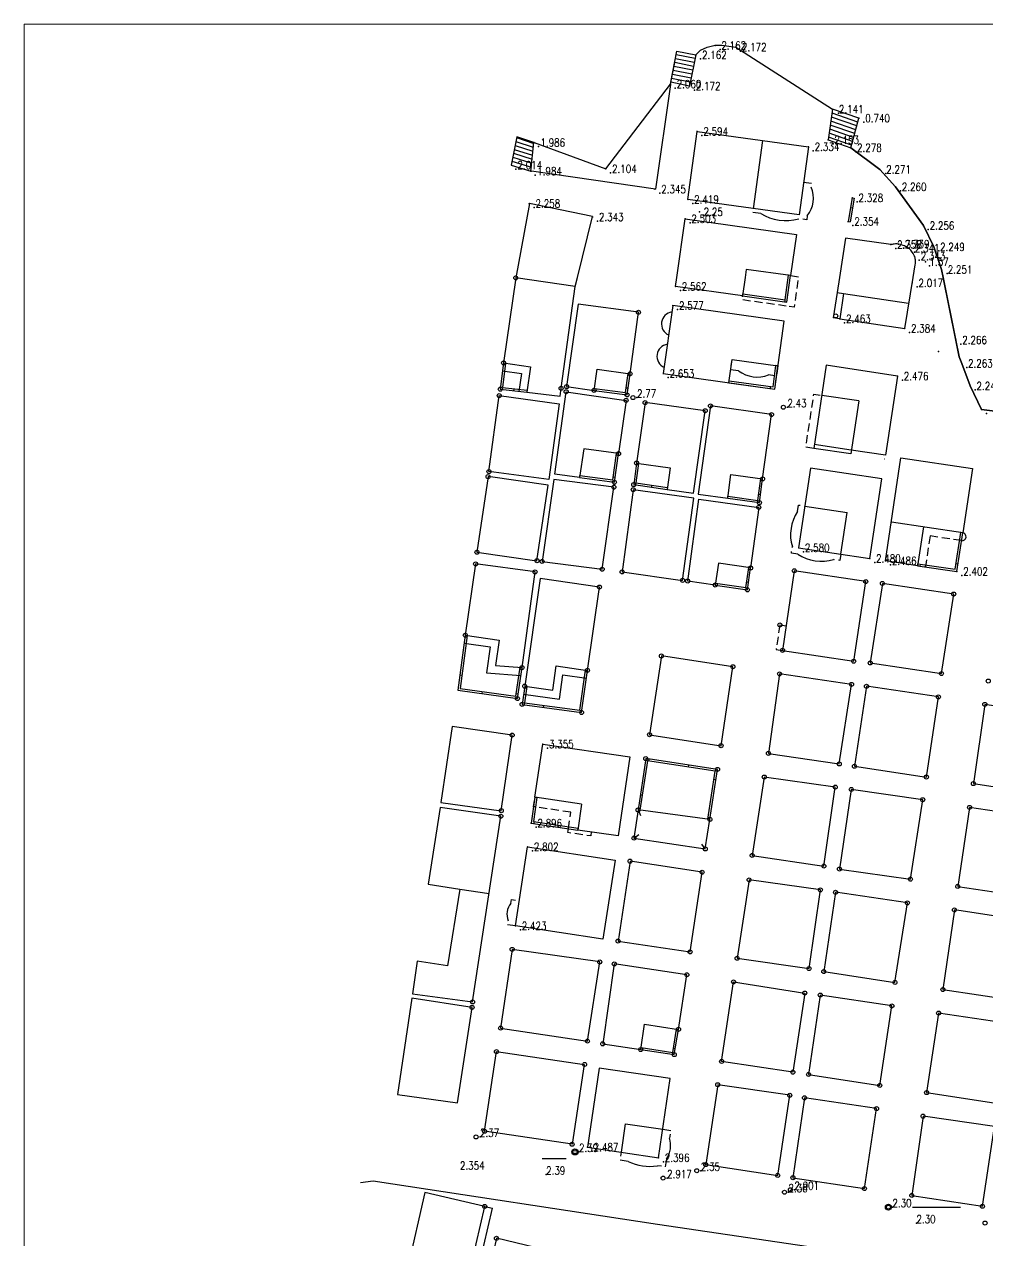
# Model space of a CAD drawing. Extents: x 500036 to 1001740, y 2543128 to 5086681.
# Drawn here: x 500612.9 to 500733.3, y 2544479.6 to 2544631.7 of the extents above; entities that cross this region are included whole.
import ezdxf
from ezdxf.enums import TextEntityAlignment as Align

# ---------------------------------------------------------------- set-up
doc = ezdxf.new("R2010")
doc.units = 0
doc.header["$LTSCALE"] = 0.5
doc.linetypes.add('2-1', pattern=[6, 2, -1, 2, -1])
doc.linetypes.add('X5', pattern=[3, 2, -1])
doc.layers.get('0').update_dxf_attribs({"linetype": 'CONTINUOUS', "lineweight": 5})
doc.layers.add('地形图', color=8, linetype='CONTINUOUS')
doc.styles.add('_HZTXT', font='txt.shx', dxfattribs={"width": 0.8, "bigfont": 'HZTXT.shx'})
doc.styles.add('HZ', font='romans.shx', dxfattribs={"width": 0.8, "bigfont": 'hztxt.shx'})
doc.styles.get("Standard").update_dxf_attribs({"font": 'simplex1.shx', "width": 0.7, "bigfont": 'hztxt.shx'})
doc.linetypes.add('10422', pattern='A,2,[150,AAA.SHX,S=1,R=0,X=0,Y=1],2,[177,AAA.SHX,S=1,R=0,X=0,Y=0.8],1e-09', length=4)
doc.linetypes.add('1161', pattern='A,0,[149,AAA.SHX,S=0.15,R=0,X=0,Y=0],-1.6', length=1.6)
doc.linetypes.add('444', pattern='A,4.5,[145,AAA.SHX,S=1,R=0,X=0,Y=1],4.5,-0.5,[146,AAA.SHX,S=1,R=0,X=0,Y=0],-0.5', length=10)
doc.linetypes.add('X0', pattern='A,0.1,[".",_HZTXT,S=0.1,R=0,X=0,Y=-0.05],0.2,["|",Standard,S=-0.1,R=0,X=0,Y=0],0.1', length=0.4)

# ---------------------------------------------------------------- blocks, each defined once
blk = doc.blocks.new('gc170')
at = {"linetype": 'Continuous'}
blk.add_circle((0, 0), 0.5, dxfattribs=at)
blk = doc.blocks.new('A501')
for radius in [0.00075, 0.000014]:
    blk.add_circle((0, 0), radius)
blk = doc.blocks.new('GC200')
at = {"linetype": 'Continuous', "const_width": 0.2, "flags": 128}
blk.add_lwpolyline([(-0.1, 0, 1), (0.1, 0, 1)], format="xyb", close=True, dxfattribs=at)

msp = doc.modelspace()

# ---------------------------------------------------------------- linework, layer by layer
msp.add_lwpolyline([(500612.923, 2544631.656), (500974.652, 2544631.656), (500974.652, 2544158.863), (500612.923, 2544158.863)], close=True)
at = {"layer": '地形图', "linetype": 'Continuous'}
for p, q in [((500693.725, 2544624.415), (500694.5, 2544628.294)), ((500693.725, 2544624.415), (500694.5, 2544628.294)), ((500696.756, 2544627.378), (500694.411, 2544627.847)), ((500696.756, 2544627.378), (500694.411, 2544627.847)), ((500696.845, 2544627.825), (500696.07, 2544623.946)), ((500696.845, 2544627.825), (500696.07, 2544623.946)), ((500696.462, 2544625.907), (500694.117, 2544626.376)), ((500696.462, 2544625.907), (500694.117, 2544626.376)), ((500696.56, 2544626.398), (500694.215, 2544626.866)), ((500696.56, 2544626.398), (500694.215, 2544626.866)), ((500696.658, 2544626.888), (500694.313, 2544627.356)), ((500696.658, 2544626.888), (500694.313, 2544627.356)), ((500696.168, 2544624.436), (500693.823, 2544624.905)), ((500696.168, 2544624.436), (500693.823, 2544624.905)), ((500696.266, 2544624.927), (500693.921, 2544625.395)), ((500696.266, 2544624.927), (500693.921, 2544625.395)), ((500696.364, 2544625.417), (500694.019, 2544625.885)), ((500696.364, 2544625.417), (500694.019, 2544625.885)), ((500696.07, 2544623.946), (500693.725, 2544624.415)), ((500696.07, 2544623.946), (500693.725, 2544624.415)), ((500713.955, 2544621.033), (500713.396, 2544617.213)), ((500713.955, 2544621.033), (500713.396, 2544617.213)), ((500717.116, 2544619.438), (500713.882, 2544620.534)), ((500717.116, 2544619.438), (500713.882, 2544620.534)), ((500717.25, 2544619.92), (500713.955, 2544621.033)), ((500717.25, 2544619.92), (500713.955, 2544621.033)), ((500716.715, 2544617.993), (500713.663, 2544619.035)), ((500716.715, 2544617.993), (500713.663, 2544619.035)), ((500716.849, 2544618.475), (500713.736, 2544619.535)), ((500716.849, 2544618.475), (500713.736, 2544619.535)), ((500716.983, 2544618.956), (500713.809, 2544620.034)), ((500716.983, 2544618.956), (500713.809, 2544620.034)), ((500716.228, 2544616.235), (500717.25, 2544619.92)), ((500716.228, 2544616.235), (500717.25, 2544619.92)), ((500674.464, 2544617.588), (500673.781, 2544614.062)), ((500674.464, 2544617.588), (500673.781, 2544614.062)), ((500674.447, 2544617.498), (500676.591, 2544616.781)), ((500674.447, 2544617.498), (500676.591, 2544616.781)), ((500695.868, 2544609.767), (500697.014, 2544618.279)), ((500695.868, 2544609.767), (500697.014, 2544618.279)), ((500697.014, 2544618.279), (500710.929, 2544616.349)), ((500697.014, 2544618.279), (500710.929, 2544616.349)), ((500705.181, 2544617.123), (500704.035, 2544608.611)), ((500705.181, 2544617.123), (500704.035, 2544608.611)), ((500716.315, 2544616.547), (500713.443, 2544617.537)), ((500716.315, 2544616.547), (500713.443, 2544617.537)), ((500716.448, 2544617.029), (500713.516, 2544618.036)), ((500716.448, 2544617.029), (500713.516, 2544618.036)), ((500716.582, 2544617.511), (500713.59, 2544618.536)), ((500716.582, 2544617.511), (500713.59, 2544618.536)), ((500674.162, 2544616.025), (500676.445, 2544615.286)), ((500674.162, 2544616.025), (500676.445, 2544615.286)), ((500674.257, 2544616.516), (500676.494, 2544615.784)), ((500674.257, 2544616.516), (500676.494, 2544615.784)), ((500674.352, 2544617.007), (500676.543, 2544616.283)), ((500674.352, 2544617.007), (500676.543, 2544616.283)), ((500676.251, 2544613.294), (500676.6, 2544616.872)), ((500676.251, 2544613.294), (500676.6, 2544616.872)), ((500710.929, 2544616.349), (500709.783, 2544607.837)), ((500710.929, 2544616.349), (500709.783, 2544607.837)), ((500673.876, 2544614.553), (500676.3, 2544613.792)), ((500673.876, 2544614.553), (500676.3, 2544613.792)), ((500673.971, 2544615.044), (500676.348, 2544614.29)), ((500673.971, 2544615.044), (500676.348, 2544614.29)), ((500674.066, 2544615.535), (500676.397, 2544614.788)), ((500674.066, 2544615.535), (500676.397, 2544614.788)), ((500673.781, 2544614.062), (500676.251, 2544613.294)), ((500673.781, 2544614.062), (500676.251, 2544613.294)), ((500709.783, 2544607.837), (500695.868, 2544609.767)), ((500709.783, 2544607.837), (500695.868, 2544609.767)), ((500716.405, 2544609.965), (500716.651, 2544609.922)), ((500716.405, 2544609.965), (500716.651, 2544609.922)), ((500716.196, 2544608.78), (500716.442, 2544608.736)), ((500716.196, 2544608.78), (500716.442, 2544608.736)), ((500694.486, 2544600), (500695.518, 2544607.357)), ((500694.486, 2544600), (500695.518, 2544607.357)), ((500695.518, 2544607.357), (500709.422, 2544605.406)), ((500695.518, 2544607.357), (500709.422, 2544605.406)), ((500715.883, 2544607.002), (500716.129, 2544606.959)), ((500715.883, 2544607.002), (500716.129, 2544606.959)), ((500709.422, 2544605.406), (500708.699, 2544600.257)), ((500709.422, 2544605.406), (500708.699, 2544600.257)), ((500703.154, 2544601.035), (500703.008, 2544600)), ((500703.154, 2544601.035), (500703.008, 2544600)), ((500708.699, 2544600.257), (500703.154, 2544601.035)), ((500708.699, 2544600.257), (500703.154, 2544601.035)), ((500694.33, 2544598.89), (500694.486, 2544600)), ((500702.688, 2544597.717), (500694.33, 2544598.89)), ((500703.008, 2544600), (500702.688, 2544597.717)), ((500708.699, 2544600.257), (500708.452, 2544600.291)), ((500708.699, 2544600.257), (500708.452, 2544600.291)), ((500702.688, 2544597.717), (500702.723, 2544597.965)), ((500714.507, 2544598.136, 2.463), (500714.036, 2544594.981, 2.463)), ((500693.974, 2544596.499), (500692.793, 2544587.997)), ((500707.9, 2544594.565), (500693.974, 2544596.499)), ((500708.006, 2544596.971), (500708.041, 2544597.219)), ((500706.719, 2544586.063), (500707.9, 2544594.565)), ((500700.974, 2544586.861), (500701.38, 2544589.782)), ((500701.38, 2544589.782), (500707.125, 2544588.984)), ((500707.125, 2544588.984), (500706.878, 2544589.019)), ((500692.793, 2544587.997), (500706.719, 2544586.063)), ((500700.974, 2544586.861), (500701.009, 2544587.108)), ((500706.175, 2544586.138), (500706.209, 2544586.386)), ((500711.207, 2544576.179), (500709.708, 2544566.231)), ((500720.1, 2544574.839), (500711.207, 2544576.179)), ((500720.576, 2544564.592), (500722.497, 2544577.49)), ((500722.497, 2544577.49), (500731.419, 2544576.161)), ((500731.419, 2544576.161), (500730.221, 2544568.119)), ((500718.601, 2544564.891), (500720.1, 2544574.839)), ((500710.495, 2544571.452), (500715.778, 2544570.656)), ((500714.992, 2544565.435), (500715.778, 2544570.656)), ((500730.221, 2544568.119), (500721.299, 2544569.448)), ((500725.296, 2544568.853), (500724.572, 2544563.997)), ((500730.221, 2544568.119), (500729.974, 2544568.156)), ((500709.708, 2544566.231), (500718.601, 2544564.891)), ((500724.572, 2544563.997), (500720.576, 2544564.592)), ((500724.572, 2544563.997), (500724.609, 2544564.244)), ((500729.639, 2544564.207), (500729.391, 2544564.243)), ((500729.498, 2544563.263), (500729.491, 2544563.264)), ((500676.748, 2544535.061), (500677.718, 2544541.694)), ((500677.718, 2544541.694), (500688.602, 2544540.102)), ((500688.602, 2544540.102), (500687.157, 2544530.224)), ((500682.586, 2544534.207), (500676.748, 2544535.061)), ((500676.748, 2544535.061), (500676.995, 2544535.025)), ((500682.586, 2544534.207), (500682.111, 2544530.962)), ((500676.661, 2544531.759), (500676.697, 2544532.007)), ((500682.111, 2544530.962), (500682.147, 2544531.209)), ((500687.157, 2544530.224), (500682.111, 2544530.962)), ((500684.768, 2544501.208), (500683.304, 2544491.316)), ((500693.663, 2544499.892), (500684.768, 2544501.208)), ((500692.199, 2544490), (500693.663, 2544499.892)), ((500687.55, 2544490.688), (500688.078, 2544494.259)), ((500688.078, 2544494.259), (500692.727, 2544493.571)), ((500683.304, 2544491.316), (500692.248, 2544489.993)), ((500677.645, 2544489.895), (500680.645, 2544489.895)), ((500723.93, 2544483.83), (500729.93, 2544483.83))]:
    msp.add_line(p, q, dxfattribs=at)
at = {"layer": '地形图', "linetype": 'X0'}
msp.add_line((500715.318, 2544598.015, 2.463), (500714.847, 2544594.86, 2.463), dxfattribs=at)
at = {"layer": '地形图', "linetype": '2-1'}
for p, q in [((500672.83, 2544589.34), (500673.078, 2544589.309)), ((500674.103, 2544585.861), (500674.132, 2544586.11)), ((500684.14, 2544585.91), (500684.174, 2544586.158)), ((500688.385, 2544586.163), (500688.138, 2544586.198)), ((500689.46, 2544576.83), (500689.708, 2544576.796)), ((500682.336, 2544575.02), (500682.369, 2544575.268)), ((500686.776, 2544575.03), (500686.528, 2544575.065)), ((500691.343, 2544573.814), (500691.377, 2544574.061)), ((500700.838, 2544572.427), (500700.872, 2544572.675)), ((500704.937, 2544572.871), (500704.689, 2544572.905)), ((500699.28, 2544561.58), (500699.317, 2544561.827)), ((500703.444, 2544561.896), (500703.197, 2544561.932)), ((500668.04, 2544555.31), (500668.288, 2544555.276)), ((500667.369, 2544550.355), (500667.617, 2544550.322)), ((500683.296, 2544550.808), (500683.048, 2544550.843)), ((500675.47, 2544548.94), (500675.718, 2544548.905)), ((500670.147, 2544548.012), (500670.182, 2544548.259)), ((500674.639, 2544547.928), (500674.392, 2544547.964)), ((500677.823, 2544546.296), (500677.857, 2544546.544)), ((500682.599, 2544545.857), (500682.352, 2544545.892)), ((500690.998, 2544539.829), (500690.961, 2544539.581)), ((500695.942, 2544539.085), (500695.905, 2544538.838)), ((500699.37, 2544537.223), (500699.123, 2544537.261)), ((500689.912, 2544535.353), (500690.159, 2544535.316)), ((500698.62, 2544532.28), (500698.373, 2544532.318)), ((500689.97, 2544503.53), (500690.008, 2544503.777)), ((500694.292, 2544503.632), (500694.045, 2544503.672))]:
    msp.add_line(p, q, dxfattribs=at)
at = {"layer": '地形图'}
for p, q in [((500689.63, 2544533.47), (500689.957, 2544532.795)), ((500689.12, 2544529.95), (500689.723, 2544530.397)), ((500698.04, 2544528.59), (500697.597, 2544529.195))]:
    msp.add_line(p, q, dxfattribs=at)
at = {"layer": '地形图', "linetype": 'Continuous', "flags": 128}
for points, elevation in [([(500696.845, 2544627.825), (500696.07, 2544623.946), (500693.725, 2544624.415), (500694.5, 2544628.294)], 2.162), ([(500696.845, 2544627.825), (500696.07, 2544623.946), (500693.725, 2544624.415), (500694.5, 2544628.294)], 2.162), ([(500674.464, 2544617.588), (500673.781, 2544614.062), (500676.251, 2544613.294), (500676.6, 2544616.872)], 1.986), ([(500674.464, 2544617.588), (500673.781, 2544614.062), (500676.251, 2544613.294), (500676.6, 2544616.872)], 1.986)]:
    msp.add_lwpolyline(points, close=True, dxfattribs=dict(at, elevation=elevation))
at = {"layer": '地形图', "linetype": '10422', "flags": 128}
for points in [[(500696.845, 2544627.825), (500697.437, 2544628.428), (500698.289, 2544628.793), (500699.268, 2544629.058), (500700.115, 2544629.036), (500700.968, 2544628.914), (500701.837, 2544628.812), (500713.955, 2544621.033)], [(500696.845, 2544627.825), (500697.437, 2544628.428), (500698.289, 2544628.793), (500699.268, 2544629.058), (500700.115, 2544629.036), (500700.968, 2544628.914), (500701.837, 2544628.812), (500713.955, 2544621.033)], [(500676.65, 2544616.872), (500685.595, 2544613.593), (500693.68, 2544624.189), (500694.215, 2544626.866)], [(500676.65, 2544616.872), (500685.595, 2544613.593), (500693.68, 2544624.189), (500694.215, 2544626.866)]]:
    msp.add_lwpolyline(points, dxfattribs=at)
at = {"layer": '地形图', "linetype": '1161', "flags": 128}
for points in [[(500693.68, 2544624.139), (500691.797, 2544611.044), (500676.301, 2544613.294)], [(500693.68, 2544624.139), (500691.797, 2544611.044), (500676.301, 2544613.294)], [(500682.048, 2544600), (500683.961, 2544607.621), (500676.087, 2544609.25), (500674.35, 2544599.97)], [(500682.048, 2544600), (500683.961, 2544607.621), (500676.087, 2544609.25), (500674.35, 2544599.97)], [(500681.774, 2544598.908), (500682.048, 2544600)]]:
    msp.add_lwpolyline(points, dxfattribs=at)
at = {"layer": '地形图', "linetype": 'Continuous', "flags": 128}
for points in [[(500716.228, 2544616.235), (500717.25, 2544619.92), (500713.955, 2544621.033), (500713.396, 2544617.213)], [(500716.228, 2544616.235), (500717.25, 2544619.92), (500713.955, 2544621.033), (500713.396, 2544617.213)], [(500674.319, 2544518.974), (500675.833, 2544528.86), (500686.756, 2544527.187), (500685.242, 2544517.301)]]:
    msp.add_lwpolyline(points, close=True, dxfattribs=at)
at = {"layer": '地形图', "linetype": '10422'}
for points in [[(500716.228, 2544616.235), (500719.873, 2544613.518), (500721.822, 2544611.34), (500725.306, 2544606.493), (500726.603, 2544603.832), (500727.557, 2544601.005), (500727.763, 2544600)], [(500716.228, 2544616.235), (500719.873, 2544613.518), (500721.822, 2544611.34), (500725.306, 2544606.493), (500726.603, 2544603.832), (500727.557, 2544601.005), (500727.763, 2544600)], [(500727.763, 2544600), (500729.375, 2544592.152), (500729.779, 2544590.118), (500730.101, 2544589.277), (500731.154, 2544586.46), (500732.544, 2544583.513), (500734.898, 2544583.219)]]:
    msp.add_lwpolyline(points, dxfattribs=at)
at = {"layer": '地形图', "linetype": '444', "flags": 128}
for points in [[(500727.765, 2544600), (500727.557, 2544601.005), (500726.603, 2544603.832), (500725.306, 2544606.493), (500721.822, 2544611.34), (500719.873, 2544613.518), (500716.228, 2544616.235)], [(500727.765, 2544600), (500727.557, 2544601.005), (500726.603, 2544603.832), (500725.306, 2544606.493), (500721.822, 2544611.34), (500719.873, 2544613.518), (500716.228, 2544616.235)], [(500734.898, 2544583.219), (500732.544, 2544583.513), (500731.154, 2544586.46), (500730.101, 2544589.277), (500729.779, 2544590.118), (500729.375, 2544592.202), (500727.765, 2544600)]]:
    msp.add_lwpolyline(points, dxfattribs=at)
at = {"layer": '地形图', "linetype": 'X5', "flags": 128}
for points in [[(500710.333, 2544611.919), (500711.324, 2544611.786), (500711.257, 2544611.29)], [(500710.333, 2544611.919), (500711.324, 2544611.786), (500711.257, 2544611.29)], [(500704.962, 2544608.005), (500703.985, 2544608.136), (500704.052, 2544608.632)], [(500704.962, 2544608.005), (500703.985, 2544608.136), (500704.052, 2544608.632)], [(500710.791, 2544607.725), (500710.724, 2544607.23), (500709.719, 2544607.365)], [(500710.791, 2544607.725), (500710.724, 2544607.23), (500709.719, 2544607.365)], [(500708.699, 2544600.257), (500709.69, 2544600.118), (500709.155, 2544596.305), (500708.164, 2544596.444)], [(500708.699, 2544600.257), (500709.69, 2544600.118), (500709.673, 2544600)], [(500708.699, 2544600.257), (500709.69, 2544600.118), (500709.673, 2544600)], [(500708.164, 2544596.444), (500702.619, 2544597.222), (500702.688, 2544597.717)], [(500702.192, 2544588.357), (500701.201, 2544588.495), (500701.38, 2544589.782)], [(500707.125, 2544588.984), (500706.946, 2544587.697), (500705.956, 2544587.834)], [(500711.591, 2544578.66), (500710.602, 2544578.81), (500711.609, 2544585.434), (500712.598, 2544585.284)], [(500709.584, 2544570.78), (500709.704, 2544571.571), (500710.495, 2544571.452)], [(500726.138, 2544567.717), (500725.561, 2544563.849), (500724.572, 2544563.997)], [(500730.074, 2544567.13), (500726.138, 2544567.717)], [(500709.589, 2544565.44), (500708.801, 2544565.559), (500708.92, 2544566.35)], [(500714.992, 2544565.435), (500714.873, 2544564.644), (500714.081, 2544564.763)], [(500681.225, 2544533.194), (500676.574, 2544533.874), (500676.748, 2544535.061)], [(500680.924, 2544531.136), (500681.225, 2544533.194)], [(500683.793, 2544530.716), (500683.721, 2544530.221), (500680.851, 2544530.641), (500680.924, 2544531.136)], [(500673.739, 2544521.794), (500673.815, 2544522.289), (500674.803, 2544522.137)], [(500674.319, 2544518.974), (500673.331, 2544519.125), (500673.406, 2544519.62)], [(500692.727, 2544493.571), (500693.717, 2544493.425), (500693.57, 2544492.436)], [(500688.392, 2544489.552), (500687.403, 2544489.699), (500687.55, 2544490.688)], [(500693.188, 2544489.854), (500693.042, 2544488.864), (500692.053, 2544489.011)], [(500692.199, 2544490), (500692.192, 2544489.951)]]:
    msp.add_lwpolyline(points, dxfattribs=at)
at = {"layer": '地形图', "linetype": 'Continuous', "flags": 128}
for points in [[(500716.405, 2544609.965), (500715.883, 2544607.002)], [(500716.405, 2544609.965), (500715.883, 2544607.002)], [(500716.651, 2544609.922), (500716.129, 2544606.959)], [(500716.651, 2544609.922), (500716.129, 2544606.959)], [(500702.688, 2544597.717), (500708.234, 2544596.939), (500708.699, 2544600.257)], [(500702.723, 2544597.965), (500708.021, 2544597.221), (500708.452, 2544600.291)], [(500708.411, 2544600), (500708.452, 2544600.291)], [(500708.411, 2544600), (500708.452, 2544600.291)], [(500708.663, 2544600), (500708.699, 2544600.257)], [(500708.663, 2544600), (500708.699, 2544600.257)], [(500700.974, 2544586.861), (500706.719, 2544586.063), (500707.125, 2544588.984)], [(500701.009, 2544587.108), (500706.506, 2544586.345), (500706.878, 2544589.019)], [(500724.572, 2544563.997), (500729.498, 2544563.263), (500730.221, 2544568.119)], [(500724.609, 2544564.244), (500729.288, 2544563.547), (500729.974, 2544568.156)], [(500676.748, 2544535.061), (500676.273, 2544531.816), (500682.111, 2544530.962)], [(500676.995, 2544535.025), (500676.557, 2544532.027), (500682.147, 2544531.209)]]:
    msp.add_lwpolyline(points, dxfattribs=at)
for points, elevation in [([(500721.238, 2544604.12), (500715.559, 2544604.917), (500714.796, 2544600)], 2.358), ([(500721.238, 2544604.12), (500715.559, 2544604.917), (500714.796, 2544600)], 2.358), ([(500724.013, 2544600), (500724.277, 2544601.602)], 2.384), ([(500724.013, 2544600), (500724.277, 2544601.602)], 2.384), ([(500714.796, 2544600), (500714.507, 2544598.136), (500715.318, 2544598.015)], 2.358), ([(500722.967, 2544593.649), (500724.013, 2544600)], 2.384), ([(500715.318, 2544598.015), (500723.438, 2544596.804)], 2.463), ([(500714.847, 2544594.86), (500714.036, 2544594.981)], 2.463), ([(500714.847, 2544594.86), (500722.967, 2544593.649)], 2.463), ([(500713.169, 2544589.041), (500711.591, 2544578.66)], 2.476), ([(500722.067, 2544587.688), (500713.169, 2544589.041)], 2.476), ([(500722.067, 2544587.688), (500720.564, 2544577.802)], 2.476), ([(500717.225, 2544584.581), (500712.598, 2544585.284)], 2.476), ([(500717.225, 2544584.581), (500716.218, 2544577.957)], 2.476), ([(500716.218, 2544577.957), (500711.591, 2544578.66)], 2.476), ([(500720.564, 2544577.802), (500716.293, 2544578.451)], 2.476), ([(500720.489, 2544577.307), (500720.43, 2544577.316)], 2.476)]:
    msp.add_lwpolyline(points, dxfattribs=dict(at, elevation=elevation))
msp.add_lwpolyline([(500724.277, 2544601.602, 0.0621719), (500724.295, 2544602.229, 0.0832329), (500724.174, 2544602.682, 0.050203), (500723.801, 2544603.322, 0.0737011), (500723.447, 2544603.684, 0.0677772), (500722.95, 2544603.964, 0.0491247), (500722.196, 2544604.181, 0.0623055), (500721.814, 2544604.203, 0.0447538), (500721.238, 2544604.12)], format="xyb", dxfattribs=at)
msp.add_lwpolyline([(500724.277, 2544601.602, 0.0621719), (500724.295, 2544602.229, 0.0832329), (500724.174, 2544602.682, 0.050203), (500723.801, 2544603.322, 0.0737011), (500723.447, 2544603.684, 0.0677772), (500722.95, 2544603.964, 0.0491247), (500722.196, 2544604.181, 0.0623055), (500721.814, 2544604.203, 0.0447538), (500721.238, 2544604.12)], format="xyb", dxfattribs=at)
at = {"layer": '地形图', "linetype": 'Continuous'}
for points in [[(500681.774, 2544598.908), (500674.35, 2544599.97), (500672.83, 2544589.34), (500676.196, 2544588.859), (500675.74, 2544585.668), (500679.884, 2544585.179), (500680.02, 2544586.17)], [(500688.64, 2544587.98), (500689.69, 2544595.67), (500682.16, 2544596.698), (500680.71, 2544586.38), (500684.14, 2544585.91), (500684.524, 2544588.574)], [(500672.28, 2544585.25), (500679.762, 2544584.241), (500678.482, 2544574.751), (500671, 2544575.76)], [(500682.843, 2544578.615), (500682.336, 2544575.02), (500679.254, 2544575.437), (500680.65, 2544585.74), (500688.14, 2544584.66), (500687.2, 2544578), (500682.843, 2544578.615)], [(500696.585, 2544573.078), (500698.03, 2544583.37), (500690.52, 2544584.38), (500689.46, 2544576.83), (500693.669, 2544576.239), (500693.29, 2544573.54), (500696.585, 2544573.078)], [(500697.166, 2544572.934), (500700.838, 2544572.427), (500701.248, 2544575.397), (500705.21, 2544574.85), (500706.32, 2544582.89), (500698.69, 2544583.97)], [(500677, 2544564.62), (500678.38, 2544574.07), (500670.88, 2544575.13), (500669.5, 2544565.68)], [(500685.15, 2544563.56), (500686.61, 2544573.81), (500679.1, 2544574.78), (500677.64, 2544564.53)], [(500695.2, 2544562.16), (500696.59, 2544572.43), (500689.03, 2544573.49), (500687.64, 2544563.22)], [(500697.215, 2544572.301), (500704.73, 2544571.29), (500703.71, 2544563.71), (500699.675, 2544564.297), (500699.28, 2544561.58), (500695.84, 2544562.08)], [(500668.04, 2544555.31), (500672.296, 2544554.694), (500671.837, 2544551.527), (500675.13, 2544551.27), (500676.76, 2544563.22), (500669.33, 2544564.22)], [(500677.407, 2544562.396), (500675.47, 2544548.94), (500678.963, 2544548.437), (500679.4, 2544551.473), (500683.31, 2544550.91), (500684.81, 2544561.33)], [(500718.65, 2544551.84), (500727.56, 2544550.52), (500729.09, 2544560.45), (500720.17, 2544561.78)], [(500692.55, 2544552.72), (500691.07, 2544542.87), (500700.01, 2544541.5), (500701.49, 2544551.37)], [(500707.32, 2544550.48), (500705.93, 2544540.54), (500714.79, 2544539.22), (500716.32, 2544549.16)], [(500718.19, 2544548.92), (500716.68, 2544538.93), (500725.67, 2544537.58), (500727.17, 2544547.6)], [(500741.96, 2544545.29), (500732.98, 2544546.66), (500731.55, 2544536.76), (500740.54, 2544535.39)], [(500666.41, 2544543.88), (500665, 2544534.4), (500672.54, 2544533.38), (500673.9, 2544542.82)], [(500705.41, 2544537.58), (500703.9, 2544527.78), (500712.86, 2544526.45), (500714.29, 2544536.32)], [(500725.22, 2544534.75), (500716.29, 2544536.03), (500714.81, 2544526.09), (500723.68, 2544524.82)], [(500662.02, 2544514.57), (500661.43, 2544510.5), (500668.95, 2544509.47), (500672.49, 2544532.69), (500664.89, 2544533.76), (500663.39, 2544524.2), (500667.342, 2544523.58), (500665.834, 2544513.972)], [(500740.08, 2544532.44), (500731.07, 2544533.79), (500729.59, 2544523.91), (500738.59, 2544522.58)], [(500689.63, 2544533.47), (500689.12, 2544529.95), (500698.04, 2544528.59), (500698.62, 2544532.28)], [(500688.63, 2544527.07), (500687.13, 2544517.08), (500696.14, 2544515.73), (500697.64, 2544525.69)], [(500712.42, 2544523.48), (500703.52, 2544524.73), (500702.02, 2544514.93), (500711.01, 2544513.65)], [(500723.3, 2544521.86), (500714.32, 2544523.18), (500712.85, 2544513.27), (500721.75, 2544511.91)], [(500729.18, 2544520.98), (500727.74, 2544511.02), (500736.65, 2544509.69), (500738.16, 2544519.6)], [(500673.9, 2544516.05), (500672.46, 2544506.2), (500683.31, 2544504.58), (500684.85, 2544514.47)], [(500695.74, 2544512.87), (500686.67, 2544514.23), (500685.22, 2544504.24), (500689.97, 2544503.53), (500690.458, 2544506.702), (500694.69, 2544506.05)], [(500701.57, 2544511.98), (500710.48, 2544510.59), (500708.99, 2544500.7), (500700.08, 2544502.04)], [(500661.35, 2544509.94), (500659.57, 2544497.92), (500667.08, 2544496.86), (500668.88, 2544508.8)], [(500710.95, 2544500.41), (500719.85, 2544499.04), (500721.36, 2544508.98), (500712.41, 2544510.33)], [(500727.21, 2544508.08), (500725.71, 2544498.14), (500734.65, 2544496.8), (500736.19, 2544506.73)], [(500671.94, 2544503.27), (500682.88, 2544501.64), (500681.39, 2544491.68), (500670.45, 2544493.31)], [(500699.59, 2544499.13), (500698.1, 2544489.14), (500707.09, 2544487.79), (500708.6, 2544497.81)], [(500710.44, 2544497.49), (500709, 2544487.51), (500717.93, 2544486.15), (500719.45, 2544496.14)], [(500725.26, 2544495.2), (500723.85, 2544485.29), (500732.68, 2544483.94), (500734.19, 2544493.89)], [(500663, 2544485.66), (500660.84, 2544476.32), (500668.31, 2544474.58), (500670.47, 2544483.92)], [(500671.94, 2544479.94), (500669.69, 2544469.97), (500677.01, 2544468.229), (500677.28, 2544469.46), (500679.2, 2544478.22)]]:
    msp.add_lwpolyline(points, close=True, dxfattribs=at)
for points in [[(500672.83, 2544589.34), (500672.42, 2544586.06), (500675.74, 2544585.668)], [(500673.078, 2544589.309), (500672.699, 2544586.279), (500675.769, 2544585.917)], [(500672.706, 2544588.348), (500675.064, 2544588.01), (500674.746, 2544585.786)], [(500684.14, 2544585.91), (500688.27, 2544585.34), (500688.64, 2544587.98)], [(500684.174, 2544586.158), (500688.057, 2544585.622), (500688.392, 2544588.015)], [(500682.336, 2544575.02), (500686.69, 2544574.43), (500687.2, 2544578)], [(500682.369, 2544575.268), (500686.478, 2544574.711), (500686.953, 2544578.035)], [(500689.46, 2544576.83), (500689.09, 2544574.13), (500693.29, 2544573.54)], [(500689.708, 2544576.796), (500689.372, 2544574.343), (500693.325, 2544573.788)], [(500700.838, 2544572.427), (500704.8, 2544571.88), (500705.21, 2544574.85)], [(500700.872, 2544572.675), (500704.587, 2544572.162), (500704.962, 2544574.884)], [(500699.28, 2544561.58), (500703.31, 2544560.98), (500703.71, 2544563.71)], [(500699.317, 2544561.827), (500703.099, 2544561.264), (500703.463, 2544563.746)], [(500716.588, 2544552.062), (500718.104, 2544562.011), (500709.168, 2544563.357), (500707.692, 2544553.411), (500716.588, 2544552.062)], [(500668.04, 2544555.31), (500667.11, 2544548.44), (500674.56, 2544547.39), (500675.13, 2544551.27)], [(500668.288, 2544555.276), (500667.391, 2544548.653), (500674.349, 2544547.672), (500674.883, 2544551.306)], [(500667.906, 2544554.319), (500671.163, 2544553.847), (500670.694, 2544550.613), (500674.984, 2544550.278)], [(500675.47, 2544548.94), (500675.15, 2544546.66), (500682.57, 2544545.65), (500683.31, 2544550.91)], [(500675.331, 2544547.95), (500679.811, 2544547.305), (500680.248, 2544550.341), (500683.171, 2544549.92)], [(500675.718, 2544548.905), (500675.432, 2544546.874), (500682.357, 2544545.931), (500683.062, 2544550.945)], [(500698.62, 2544532.28), (500699.57, 2544538.54), (500690.59, 2544539.89), (500689.63, 2544533.47)], [(500698.373, 2544532.318), (500699.285, 2544538.33), (500690.8, 2544539.606), (500689.877, 2544533.433)], [(500667.342, 2544523.58), (500671.016, 2544523.02)], [(500689.97, 2544503.53), (500694.17, 2544502.89), (500694.69, 2544506.05)], [(500690.008, 2544503.777), (500693.963, 2544503.174), (500694.443, 2544506.091)], [(500654.95, 2544486.91), (500656.53, 2544487.1), (500692.07, 2544481.7), (500715.79, 2544478.2), (500735.208, 2544475.217)], [(500669.284, 2544474.355), (500671.444, 2544483.695)], [(500670.47, 2544483.92), (500671.444, 2544483.695)]]:
    msp.add_lwpolyline(points, dxfattribs=at)
at = {"layer": '地形图', "linetype": '2-1'}
for points in [[(500690.73, 2544583.9), (500690.73, 2544583.9)], [(500690.73, 2544583.9), (500690.73, 2544583.9)], [(500709.364, 2544584.201), (500709.37, 2544584.2)], [(500707.359, 2544556.593), (500706.886, 2544553.526), (500707.692, 2544553.411)], [(500707.359, 2544556.593), (500708.147, 2544556.476)]]:
    msp.add_lwpolyline(points, dxfattribs=at)
at = {"layer": '地形图', "linetype": 'X0', "elevation": 2.476, "flags": 128}
msp.add_lwpolyline([(500716.293, 2544578.451), (500711.666, 2544579.154)], dxfattribs=at)
at = {"layer": '地形图'}
for centre in [(500674.35, 2544599.97), (500674.35, 2544599.97), (500689.69, 2544595.67), (500672.83, 2544589.34), (500688.64, 2544587.98), (500672.28, 2544585.25), (500672.42, 2544586.06), (500680.02, 2544586.17), (500680.65, 2544585.74), (500680.71, 2544586.38), (500684.14, 2544585.91), (500688.27, 2544585.34), (500689, 2544585), (500688.14, 2544584.66), (500690.52, 2544584.38), (500698.69, 2544583.97), (500707.8, 2544583.8), (500698.03, 2544583.37), (500706.32, 2544582.89), (500687.2, 2544578), (500689.46, 2544576.83), (500670.88, 2544575.13), (500671, 2544575.76), (500686.69, 2544574.43), (500705.21, 2544574.85), (500686.61, 2544573.81), (500689.03, 2544573.49), (500689.09, 2544574.13), (500704.73, 2544571.29), (500704.8, 2544571.88), (500669.5, 2544565.68), (500669.33, 2544564.22), (500677, 2544564.62), (500677.64, 2544564.53), (500703.71, 2544563.71), (500676.76, 2544563.22), (500685.15, 2544563.56), (500687.64, 2544563.22), (500695.2, 2544562.16), (500709.168, 2544563.357), (500684.81, 2544561.33), (500695.84, 2544562.08), (500699.28, 2544561.58), (500703.31, 2544560.98), (500718.104, 2544562.011), (500720.17, 2544561.78), (500729.09, 2544560.45), (500707.359, 2544556.593), (500668.04, 2544555.31), (500707.692, 2544553.411), (500692.55, 2544552.72), (500716.588, 2544552.062), (500718.65, 2544551.84), (500675.13, 2544551.27), (500683.31, 2544550.91), (500701.49, 2544551.37), (500707.32, 2544550.48), (500727.56, 2544550.52), (500675.47, 2544548.94), (500716.32, 2544549.16), (500718.19, 2544548.92), (500733.41, 2544549.58), (500674.56, 2544547.39), (500727.17, 2544547.6), (500675.15, 2544546.66), (500682.57, 2544545.65), (500732.98, 2544546.66), (500673.9, 2544542.82), (500691.07, 2544542.87), (500700.01, 2544541.5), (500690.59, 2544539.89), (500705.93, 2544540.54), (500699.57, 2544538.54), (500714.79, 2544539.22), (500716.68, 2544538.93), (500705.41, 2544537.58), (500714.29, 2544536.32), (500725.67, 2544537.58), (500731.55, 2544536.76), (500716.29, 2544536.03), (500672.54, 2544533.38), (500689.63, 2544533.47), (500725.22, 2544534.75), (500731.07, 2544533.79), (500672.49, 2544532.69), (500698.62, 2544532.28), (500689.12, 2544529.95), (500698.04, 2544528.59), (500703.9, 2544527.78), (500688.63, 2544527.07), (500697.64, 2544525.69), (500712.86, 2544526.45), (500714.81, 2544526.09), (500703.52, 2544524.73), (500723.68, 2544524.82), (500712.42, 2544523.48), (500714.32, 2544523.18), (500729.59, 2544523.91), (500723.3, 2544521.86), (500729.18, 2544520.98), (500687.13, 2544517.08), (500673.9, 2544516.05), (500696.14, 2544515.73), (500684.85, 2544514.47), (500686.67, 2544514.23), (500702.02, 2544514.93), (500711.01, 2544513.65), (500695.74, 2544512.87), (500701.57, 2544511.98), (500712.85, 2544513.27), (500710.48, 2544510.59), (500721.75, 2544511.91), (500727.74, 2544511.02), (500668.95, 2544509.47), (500712.41, 2544510.33), (500721.36, 2544508.98), (500668.88, 2544508.8), (500727.21, 2544508.08), (500672.46, 2544506.2), (500694.69, 2544506.05), (500683.31, 2544504.58), (500671.94, 2544503.27), (500685.22, 2544504.24), (500689.97, 2544503.53), (500694.17, 2544502.89), (500682.96, 2544501.66), (500700.08, 2544502.04), (500708.99, 2544500.7), (500710.95, 2544500.41), (500699.59, 2544499.13), (500719.85, 2544499.04), (500708.6, 2544497.81), (500710.44, 2544497.49), (500725.71, 2544498.14), (500719.45, 2544496.14), (500725.26, 2544495.2), (500669.38, 2544492.6), (500670.45, 2544493.31), (500681.39, 2544491.68), (500681.75, 2544490.73), (500696.98, 2544488.38), (500698.1, 2544489.14), (500707.09, 2544487.79), (500692.766, 2544487.461), (500709, 2544487.51), (500717.93, 2544486.15), (500707.94, 2544485.7), (500708.677, 2544486.002), (500723.85, 2544485.29), (500670.47, 2544483.92), (500720.93, 2544483.83), (500732.68, 2544483.94), (500733.01, 2544481.84), (500671.94, 2544479.94)]:
    msp.add_circle(centre, 0.25, dxfattribs=at)
at = {"layer": '地形图', "linetype": 'X0'}
for centre, radius, start, end in [((500708.075, 2544609.894), 3.476, 321.39306, 23.66644), ((500708.075, 2544609.894), 3.476, 321.39306, 23.66644), ((500708.054, 2544612.985), 5.861, 238.16774, 286.51011), ((500708.054, 2544612.985), 5.861, 238.16774, 286.51011), ((500694.067, 2544594.215), 1.506, 97.75353, 246.44791), ((500693.505, 2544590.17), 1.506, 97.72771, 246.46525), ((500704.543, 2544591.47), 3.9, 232.93791, 291.24556), ((500704.543, 2544591.47), 3.9, 232.93791, 291.24556), ((500713.951, 2544567.861), 5.253, 146.23371, 196.71522), ((500730.131, 2544567.62), 0.508, 265.56659, 79.70247), ((500712.564, 2544569.939), 5.394, 236.52302, 286.33921), ((500675.418, 2544520.424), 2.167, 140.78752, 201.79856), ((500690.719, 2544491.538), 2.989, 325.69796, 17.47052), ((500691.036, 2544494.779), 5.857, 243.17278, 279.9957)]:
    msp.add_arc(centre, radius, start, end, dxfattribs=at)
at = {"layer": '地形图'}
for p in [(500699.879, 2544628.508, 2.162), (500699.879, 2544628.508, 2.162), (500702.448, 2544628.312, 2.172), (500702.448, 2544628.312, 2.172), (500697.456, 2544627.325, 2.162), (500697.456, 2544627.325, 2.162), (500694.291, 2544623.689, 2.06), (500694.291, 2544623.689, 2.06), (500696.681, 2544623.446, 2.172), (500696.681, 2544623.446, 2.172), (500714.68, 2544620.533, 2.141), (500714.68, 2544620.533, 2.141), (500717.861, 2544619.42, 0.74), (500717.861, 2544619.42, 0.74), (500697.606, 2544617.779, 2.594), (500697.606, 2544617.779, 2.594), (500677.204, 2544616.372, 1.986), (500677.204, 2544616.372, 1.986), (500711.521, 2544615.849, 2.334), (500711.521, 2544615.849, 2.334), (500714.007, 2544616.713, 2.153), (500714.007, 2544616.713, 2.153), (500716.839, 2544615.735, 2.278), (500716.839, 2544615.735, 2.278), (500674.373, 2544613.562, 2.014), (500674.373, 2544613.562, 2.014), (500676.786, 2544612.794, 1.984), (500676.786, 2544612.794, 1.984), (500686.187, 2544613.093, 2.104), (500686.187, 2544613.093, 2.104), (500720.598, 2544613.018, 2.271), (500720.598, 2544613.018, 2.271), (500692.358, 2544610.544, 2.345), (500692.358, 2544610.544, 2.345), (500722.433, 2544610.84, 2.26), (500722.433, 2544610.84, 2.26), (500676.648, 2544608.75, 2.258), (500676.648, 2544608.75, 2.258), (500696.498, 2544609.267, 2.419), (500696.498, 2544609.267, 2.419), (500717.016, 2544609.465, 2.328), (500717.016, 2544609.465, 2.328), (500684.572, 2544607.071, 2.343), (500684.572, 2544607.071, 2.343), (500696.129, 2544606.857, 2.503), (500696.129, 2544606.857, 2.503), (500697.83, 2544607.701, 2.25), (500697.83, 2544607.701, 2.25), (500716.475, 2544606.502, 2.354), (500716.475, 2544606.502, 2.354), (500725.917, 2544605.993, 2.256), (500725.917, 2544605.993, 2.256), (500721.849, 2544603.62, 2.358), (500721.849, 2544603.62, 2.358), (500722.826, 2544603.681, 2.339), (500722.826, 2544603.681, 2.339), (500724.172, 2544603.184, 2.341), (500724.172, 2544603.184, 2.341), (500724.785, 2544602.182, 2.343), (500724.785, 2544602.182, 2.343), (500727.233, 2544603.332, 2.249), (500727.233, 2544603.332, 2.249), (500726.06, 2544601.483, 1.57), (500726.06, 2544601.483, 1.57), (500728.282, 2544600.505, 2.251), (500728.282, 2544600.505, 2.251), (500694.941, 2544598.39, 2.562), (500724.514, 2544598.833, 2.017), (500694.585, 2544595.999, 2.577), (500715.458, 2544594.36, 2.463), (500723.559, 2544593.149, 2.384), (500729.986, 2544591.702, 2.266), (500730.712, 2544588.777, 2.263), (500693.404, 2544587.497, 2.653), (500722.678, 2544587.188, 2.476), (500731.765, 2544585.96, 2.247), (500689.5, 2544585, 2.77), (500708.3, 2544583.8, 2.43), (500733.174, 2544583.013, 2.229), (500710.319, 2544565.731, 2.58), (500719.212, 2544564.391, 2.48), (500721.187, 2544564.092, 2.486), (500730.109, 2544562.763, 2.402), (500678.329, 2544541.194, 3.355), (500676.884, 2544531.316, 2.896), (500676.444, 2544528.36, 2.802), (500674.93, 2544518.474, 2.423), (500669.88, 2544492.6, 2.37), (500682.25, 2544490.73, 2.39), (500683.915, 2544490.816, 2.487), (500692.81, 2544489.5, 2.396), (500697.48, 2544488.38, 2.35), (500678.145, 2544487.895, 2.39), (500693.266, 2544487.461, 2.917), (500708.44, 2544485.7, 2.36), (500709.177, 2544486.002, 2.901), (500721.43, 2544483.83, 2.3), (500724.43, 2544481.83, 2.3)]:
    msp.add_point(p, dxfattribs=at)
at = {"layer": '地形图', "linetype": 'Continuous'}
for p in [(500697.33, 2544608.201, 2.25), (500697.33, 2544608.201, 2.25), (500725.56, 2544601.983, 1.57), (500725.56, 2544601.983, 1.57), (500727.208, 2544590.746, 1.71)]:
    msp.add_point(p, dxfattribs=at)

# ---------------------------------------------------------------- block references
at = {"layer": '地形图', "linetype": 'Continuous', "xscale": 0.5, "yscale": 0.5}
for p in [(500696.845, 2544627.825, 2.162), (500696.845, 2544627.825, 2.162), (500699.268, 2544629.008, 2.162), (500699.268, 2544629.008, 2.162), (500701.837, 2544628.812, 2.172), (500701.837, 2544628.812, 2.172), (500693.68, 2544624.189, 2.06), (500693.68, 2544624.189, 2.06), (500696.07, 2544623.946, 2.172), (500696.07, 2544623.946, 2.172), (500713.955, 2544621.033, 2.141), (500713.955, 2544621.033, 2.141), (500717.25, 2544619.92, 0.74), (500717.25, 2544619.92, 0.74), (500697.014, 2544618.279, 2.594), (500697.014, 2544618.279, 2.594), (500713.396, 2544617.213, 2.153), (500713.396, 2544617.213, 2.153), (500676.65, 2544616.872, 1.986), (500676.65, 2544616.872, 1.986), (500710.929, 2544616.349, 2.334), (500710.929, 2544616.349, 2.334), (500716.228, 2544616.235, 2.278), (500716.228, 2544616.235, 2.278), (500676.251, 2544613.294, 1.984), (500676.251, 2544613.294, 1.984), (500685.595, 2544613.593, 2.104), (500685.595, 2544613.593, 2.104), (500719.873, 2544613.518, 2.271), (500719.873, 2544613.518, 2.271), (500691.747, 2544611.044, 2.345), (500691.747, 2544611.044, 2.345), (500721.822, 2544611.34, 2.26), (500721.822, 2544611.34, 2.26), (500695.868, 2544609.767, 2.419), (500695.868, 2544609.767, 2.419), (500716.405, 2544609.965, 2.328), (500716.405, 2544609.965, 2.328), (500676.037, 2544609.25, 2.258), (500676.037, 2544609.25, 2.258), (500683.961, 2544607.571, 2.343), (500683.961, 2544607.571, 2.343), (500695.518, 2544607.357, 2.503), (500695.518, 2544607.357, 2.503), (500715.883, 2544607.002, 2.354), (500715.883, 2544607.002, 2.354), (500725.306, 2544606.493, 2.256), (500725.306, 2544606.493, 2.256), (500721.238, 2544604.12, 2.358), (500721.238, 2544604.12, 2.358), (500722.196, 2544604.181, 2.339), (500722.196, 2544604.181, 2.339), (500723.447, 2544603.684, 2.341), (500723.447, 2544603.684, 2.341), (500726.603, 2544603.832, 2.249), (500726.603, 2544603.832, 2.249), (500724.174, 2544602.682, 2.343), (500724.174, 2544602.682, 2.343), (500727.557, 2544601.005, 2.251), (500727.557, 2544601.005, 2.251), (500694.33, 2544598.89, 2.562), (500723.903, 2544599.333, 2.017), (500693.974, 2544596.499, 2.577), (500714.847, 2544594.86, 2.463), (500722.967, 2544593.649, 2.384), (500729.375, 2544592.202, 2.266), (500730.101, 2544589.277, 2.263), (500692.793, 2544587.997, 2.653), (500722.067, 2544587.688, 2.476), (500731.154, 2544586.46, 2.247), (500732.544, 2544583.513, 2.229), (500709.708, 2544566.231, 2.58), (500718.601, 2544564.891, 2.48), (500720.576, 2544564.592, 2.486), (500729.498, 2544563.263, 2.402), (500677.718, 2544541.694, 3.355), (500676.273, 2544531.816, 2.896), (500675.833, 2544528.86, 2.802), (500674.319, 2544518.974, 2.423), (500683.304, 2544491.316, 2.487), (500692.199, 2544490, 2.396)]:
    msp.add_blockref('GC200', p, dxfattribs=at)
at = {"layer": '地形图', "linetype": 'Continuous'}
for name, p, xscale, yscale, zscale in [('gc170', (500714.337, 2544595.206), 0.5, 0.5, 0.5), ('A501', (500681.75, 2544490.73), 500, 500, 500), ('A501', (500720.93, 2544483.83), 500, 500, 500)]:
    msp.add_blockref(name, p, dxfattribs=dict(at, xscale=xscale, yscale=yscale, zscale=zscale))

# ---------------------------------------------------------------- texts
at = {"layer": '地形图', "linetype": 'Continuous', "style": 'HZ', "width": 0.8}
for s, p in [('2.162', (500701.593, 2544629.008)), ('2.162', (500701.593, 2544629.008)), ('2.172', (500704.162, 2544628.812)), ('2.172', (500704.162, 2544628.812)), ('2.162', (500699.17, 2544627.825)), ('2.162', (500699.17, 2544627.825)), ('2.060', (500696.005, 2544624.189)), ('2.060', (500696.005, 2544624.189)), ('2.172', (500698.395, 2544623.946)), ('2.172', (500698.395, 2544623.946)), ('2.141', (500716.28, 2544621.033)), ('2.141', (500716.28, 2544621.033)), ('0.740', (500719.575, 2544619.92)), ('0.740', (500719.575, 2544619.92)), ('2.594', (500699.339, 2544618.279)), ('2.594', (500699.339, 2544618.279)), ('1.986', (500678.975, 2544616.872)), ('1.986', (500678.975, 2544616.872)), ('2.153', (500715.721, 2544617.213)), ('2.153', (500715.721, 2544617.213)), ('2.334', (500713.254, 2544616.349)), ('2.334', (500713.254, 2544616.349)), ('2.278', (500718.553, 2544616.235)), ('2.278', (500718.553, 2544616.235)), ('2.014', (500676.106, 2544614.062)), ('2.014', (500676.106, 2544614.062)), ('2.104', (500687.92, 2544613.593)), ('2.104', (500687.92, 2544613.593)), ('1.984', (500678.576, 2544613.294)), ('1.984', (500678.576, 2544613.294)), ('2.271', (500722.198, 2544613.518)), ('2.271', (500722.198, 2544613.518)), ('2.345', (500694.072, 2544611.044)), ('2.345', (500694.072, 2544611.044)), ('2.260', (500724.147, 2544611.34)), ('2.260', (500724.147, 2544611.34)), ('2.258', (500678.362, 2544609.25)), ('2.258', (500678.362, 2544609.25)), ('2.419', (500698.193, 2544609.767)), ('2.419', (500698.193, 2544609.767)), ('2.328', (500718.73, 2544609.965)), ('2.328', (500718.73, 2544609.965)), ('2.343', (500686.286, 2544607.571)), ('2.343', (500686.286, 2544607.571)), ('2.503', (500697.843, 2544607.357)), ('2.503', (500697.843, 2544607.357)), ('2.354', (500718.208, 2544607.002)), ('2.354', (500718.208, 2544607.002)), ('2.256', (500727.631, 2544606.493)), ('2.256', (500727.631, 2544606.493)), ('2.358', (500723.563, 2544604.12)), ('2.358', (500723.563, 2544604.12)), ('2.339', (500724.521, 2544604.181)), ('2.339', (500724.521, 2544604.181)), ('2.341', (500725.772, 2544603.684)), ('2.341', (500725.772, 2544603.684)), ('2.249', (500728.928, 2544603.832)), ('2.249', (500728.928, 2544603.832)), ('2.343', (500726.499, 2544602.682)), ('2.343', (500726.499, 2544602.682)), ('2.251', (500729.882, 2544601.005)), ('2.251', (500729.882, 2544601.005)), ('2.562', (500696.655, 2544598.89)), ('2.017', (500726.228, 2544599.333)), ('2.577', (500696.299, 2544596.499)), ('2.463', (500717.172, 2544594.86)), ('2.384', (500725.292, 2544593.649)), ('2.266', (500731.7, 2544592.202)), ('2.263', (500732.426, 2544589.277)), ('2.653', (500695.118, 2544587.997)), ('2.476', (500724.392, 2544587.688)), ('2.247', (500733.479, 2544586.46)), ('2.580', (500712.033, 2544566.231)), ('2.480', (500720.926, 2544564.891)), ('2.486', (500722.901, 2544564.592)), ('2.402', (500731.823, 2544563.263)), ('3.355', (500680.043, 2544541.694)), ('2.896', (500678.598, 2544531.816)), ('2.802', (500678.158, 2544528.86)), ('2.423', (500676.644, 2544518.974)), ('2.487', (500685.629, 2544491.316)), ('2.354', (500668.913, 2544489.017)), ('2.396', (500694.524, 2544490))]:
    msp.add_text(s, height=1, dxfattribs=at).set_placement(p, align=Align.MIDDLE)
for s, p in [('2.25', (500697.83, 2544607.701)), ('2.25', (500697.83, 2544607.701)), ('1.57', (500726.06, 2544601.483)), ('1.57', (500726.06, 2544601.483)), ('2.39', (500678.145, 2544487.895)), ('2.30', (500724.43, 2544481.83))]:
    msp.add_text(s, height=1, dxfattribs=at).set_placement(p)
at = {"layer": '地形图', "style": 'HZ', "width": 0.8}
for s, p in [('2.77', (500689.5, 2544585)), ('2.43', (500708.3, 2544583.8)), ('2.37', (500669.88, 2544492.6)), ('2.39', (500682.25, 2544490.73)), ('2.917', (500693.266, 2544487.461)), ('2.35', (500697.48, 2544488.38)), ('2.36', (500708.44, 2544485.7)), ('2.901', (500709.177, 2544486.002)), ('2.30', (500721.43, 2544483.83))]:
    msp.add_text(s, height=1, dxfattribs=at).set_placement(p)

doc.saveas('drawing.dxf')
